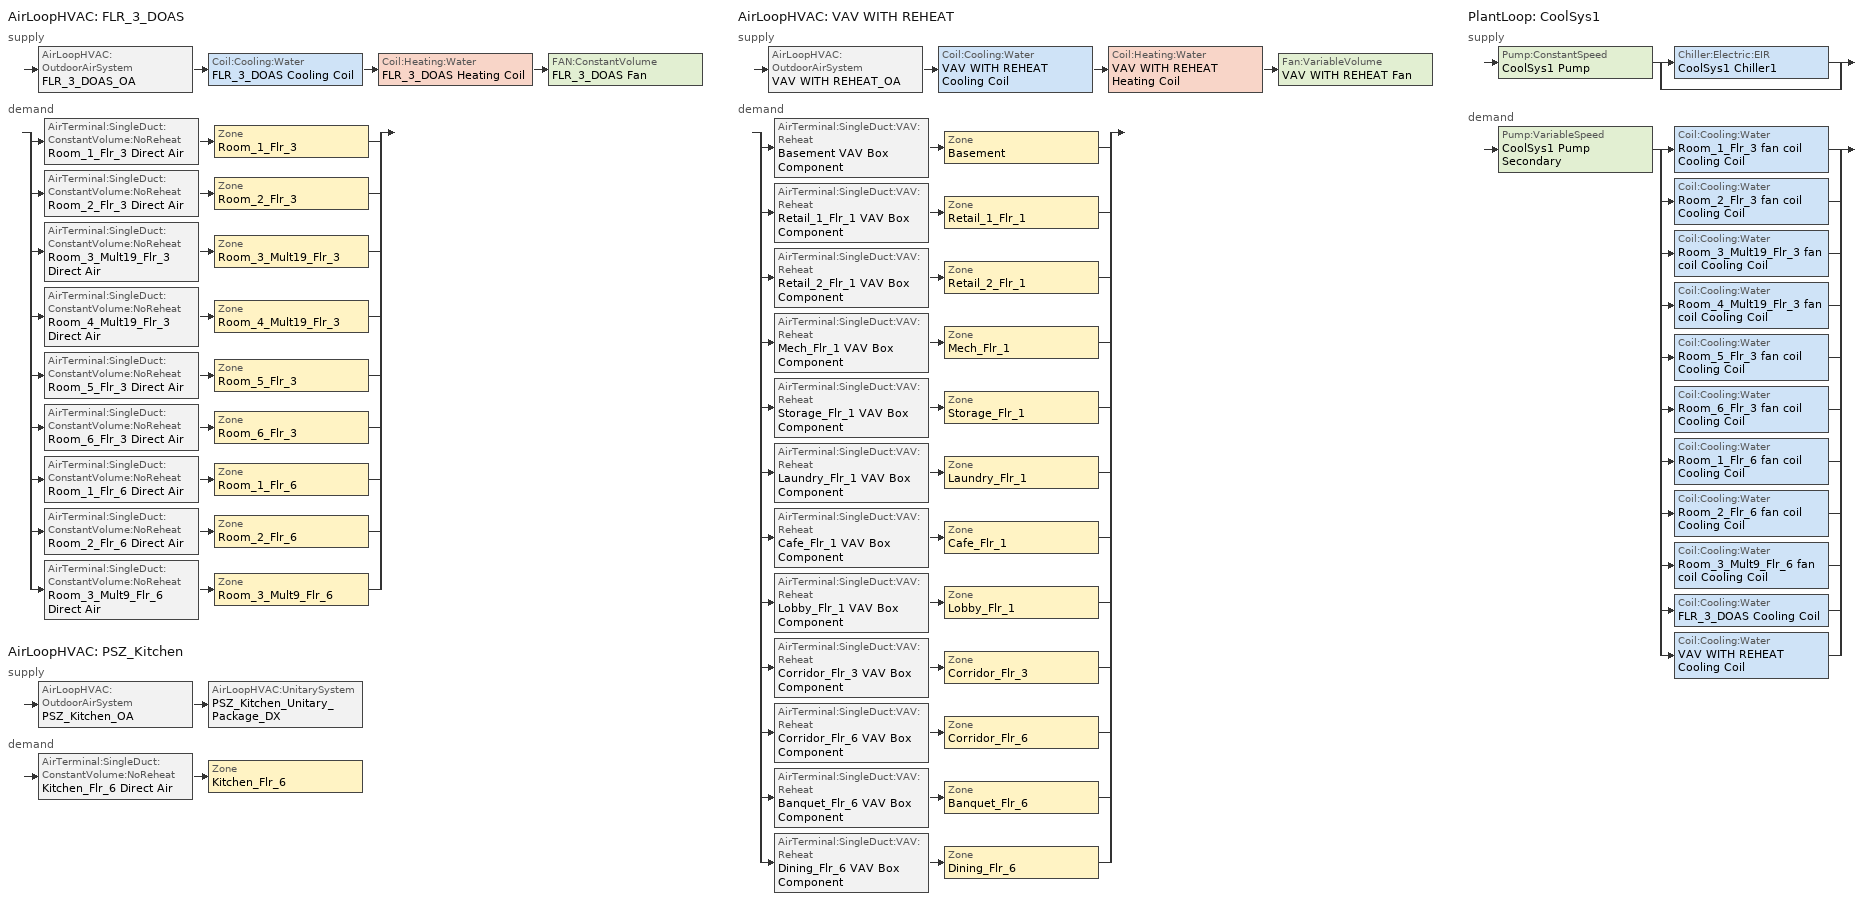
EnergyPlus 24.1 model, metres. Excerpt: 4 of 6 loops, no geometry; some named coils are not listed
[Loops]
AirLoopHVAC 'FLR_3_DOAS'
 supply: AirLoopHVAC:OutdoorAirSystem 'FLR_3_DOAS_OA' > Coil:Cooling:Water 'FLR_3_DOAS Cooling Coil' > Coil:Heating:Water 'FLR_3_DOAS Heating Coil' > FAN:ConstantVolume 'FLR_3_DOAS Fan'
 demand: split
  | AirTerminal:SingleDuct:ConstantVolume:NoReheat 'Room_1_Flr_3 Direct Air' > Zone 'Room_1_Flr_3'
  | AirTerminal:SingleDuct:ConstantVolume:NoReheat 'Room_2_Flr_3 Direct Air' > Zone 'Room_2_Flr_3'
  | AirTerminal:SingleDuct:ConstantVolume:NoReheat 'Room_3_Mult19_Flr_3 Direct Air' > Zone 'Room_3_Mult19_Flr_3'
  | AirTerminal:SingleDuct:ConstantVolume:NoReheat 'Room_4_Mult19_Flr_3 Direct Air' > Zone 'Room_4_Mult19_Flr_3'
  | AirTerminal:SingleDuct:ConstantVolume:NoReheat 'Room_5_Flr_3 Direct Air' > Zone 'Room_5_Flr_3'
  | AirTerminal:SingleDuct:ConstantVolume:NoReheat 'Room_6_Flr_3 Direct Air' > Zone 'Room_6_Flr_3'
  | AirTerminal:SingleDuct:ConstantVolume:NoReheat 'Room_1_Flr_6 Direct Air' > Zone 'Room_1_Flr_6'
  | AirTerminal:SingleDuct:ConstantVolume:NoReheat 'Room_2_Flr_6 Direct Air' > Zone 'Room_2_Flr_6'
  | AirTerminal:SingleDuct:ConstantVolume:NoReheat 'Room_3_Mult9_Flr_6 Direct Air' > Zone 'Room_3_Mult9_Flr_6'
AirLoopHVAC 'PSZ_Kitchen'
 supply: AirLoopHVAC:OutdoorAirSystem 'PSZ_Kitchen_OA' > AirLoopHVAC:UnitarySystem 'PSZ_Kitchen_Unitary_Package_DX'
 demand: AirTerminal:SingleDuct:ConstantVolume:NoReheat 'Kitchen_Flr_6 Direct Air' > Zone 'Kitchen_Flr_6'
AirLoopHVAC 'VAV WITH REHEAT'
 supply: AirLoopHVAC:OutdoorAirSystem 'VAV WITH REHEAT_OA' > Coil:Cooling:Water 'VAV WITH REHEAT Cooling Coil' > Coil:Heating:Water 'VAV WITH REHEAT Heating Coil' > Fan:VariableVolume 'VAV WITH REHEAT Fan'
 demand: split
  | AirTerminal:SingleDuct:VAV:Reheat 'Basement VAV Box Component' > Zone 'Basement'
  | AirTerminal:SingleDuct:VAV:Reheat 'Retail_1_Flr_1 VAV Box Component' > Zone 'Retail_1_Flr_1'
  | AirTerminal:SingleDuct:VAV:Reheat 'Retail_2_Flr_1 VAV Box Component' > Zone 'Retail_2_Flr_1'
  | AirTerminal:SingleDuct:VAV:Reheat 'Mech_Flr_1 VAV Box Component' > Zone 'Mech_Flr_1'
  | AirTerminal:SingleDuct:VAV:Reheat 'Storage_Flr_1 VAV Box Component' > Zone 'Storage_Flr_1'
  | AirTerminal:SingleDuct:VAV:Reheat 'Laundry_Flr_1 VAV Box Component' > Zone 'Laundry_Flr_1'
  | AirTerminal:SingleDuct:VAV:Reheat 'Cafe_Flr_1 VAV Box Component' > Zone 'Cafe_Flr_1'
  | AirTerminal:SingleDuct:VAV:Reheat 'Lobby_Flr_1 VAV Box Component' > Zone 'Lobby_Flr_1'
  | AirTerminal:SingleDuct:VAV:Reheat 'Corridor_Flr_3 VAV Box Component' > Zone 'Corridor_Flr_3'
  | AirTerminal:SingleDuct:VAV:Reheat 'Corridor_Flr_6 VAV Box Component' > Zone 'Corridor_Flr_6'
  | AirTerminal:SingleDuct:VAV:Reheat 'Banquet_Flr_6 VAV Box Component' > Zone 'Banquet_Flr_6'
  | AirTerminal:SingleDuct:VAV:Reheat 'Dining_Flr_6 VAV Box Component' > Zone 'Dining_Flr_6'
PlantLoop 'CoolSys1'
 supply: Pump:ConstantSpeed 'CoolSys1 Pump' > split
  | Chiller:Electric:EIR 'CoolSys1 Chiller1'
  | bypass
 demand: Pump:VariableSpeed 'CoolSys1 Pump Secondary' > split
  | Coil:Cooling:Water 'Room_1_Flr_3 fan coil Cooling Coil'
  | Coil:Cooling:Water 'Room_2_Flr_3 fan coil Cooling Coil'
  | Coil:Cooling:Water 'Room_3_Mult19_Flr_3 fan coil Cooling Coil'
  | Coil:Cooling:Water 'Room_4_Mult19_Flr_3 fan coil Cooling Coil'
  | Coil:Cooling:Water 'Room_5_Flr_3 fan coil Cooling Coil'
  | Coil:Cooling:Water 'Room_6_Flr_3 fan coil Cooling Coil'
  | Coil:Cooling:Water 'Room_1_Flr_6 fan coil Cooling Coil'
  | Coil:Cooling:Water 'Room_2_Flr_6 fan coil Cooling Coil'
  | Coil:Cooling:Water 'Room_3_Mult9_Flr_6 fan coil Cooling Coil'
  | Coil:Cooling:Water 'FLR_3_DOAS Cooling Coil'
  | Coil:Cooling:Water 'VAV WITH REHEAT Cooling Coil'
[AirLoopHVAC] Design supply air flow rate=Autosize
FLR_3_DOAS; PSZ_Kitchen; VAV WITH REHEAT
[AirLoopHVAC:UnitarySystem]
PSZ_Kitchen_Unitary_Package_DX: Availability schedule=Always_On; Control type=Load; Controlling zone or thermostat location=Kitchen_Flr_6; Cooling coil=PSZ_Kitchen Cooling Coil; Cooling supply air flow rate=Autosize; Cooling supply air flow rate method=SupplyAirFlowRate; Dehumidification control type=None; Design specification multispeed object=PSZ_Kitchen_Unitary_Package_DX_Perf; Dx heating coil sizing ratio=1; Fan placement=BlowThrough; Heating coil=PSZ_Kitchen Heating Coil; Heating supply air flow rate=Autosize; Heating supply air flow rate method=SupplyAirFlowRate; Latent load control=SensibleOnlyLoadControl; Maximum supply air temperature=38; Minimum supply air temperature=12.8; No load supply air flow rate=Autosize; No load supply air flow rate control set to low speed=Yes; No load supply air flow rate method=SupplyAirFlowRate; Supply air fan operating mode schedule=HVACOperationSchd; Supply fan=PSZ_Kitchen Constant_Speed_Fan; Use doas dx cooling coil=No
[AirTerminal:SingleDuct:ConstantVolume:NoReheat] Availability schedule=ALWAYS_ON; Maximum air flow rate=Autosize
Kitchen_Flr_6 Direct Air; Room_1_Flr_3 Direct Air; Room_1_Flr_6 Direct Air; Room_2_Flr_3 Direct Air; Room_2_Flr_6 Direct Air; Room_3_Mult9_Flr_6 Direct Air; Room_3_Mult19_Flr_3 Direct Air; Room_4_Mult19_Flr_3 Direct Air; Room_5_Flr_3 Direct Air; Room_6_Flr_3 Direct Air
[AirTerminal:SingleDuct:VAV:Reheat] Availability schedule=ALWAYS_ON; Constant minimum air flow fraction=0.535; Convergence tolerance=0.001; Damper heating action=ReverseWithLimits; Maximum air flow rate=Autosize; Maximum flow fraction during reheat=0.5; Maximum hot water or steam flow rate=Autosize; Maximum reheat air temperature=40; Minimum hot water or steam flow rate=0; Zone minimum air flow input method=Constant
Name | Reheat coil
Banquet_Flr_6 VAV Box Component | Banquet_Flr_6 VAV Box Reheat Coil
Basement VAV Box Component | Basement VAV Box Reheat Coil
Cafe_Flr_1 VAV Box Component | Cafe_Flr_1 VAV Box Reheat Coil
Corridor_Flr_3 VAV Box Component | Corridor_Flr_3 VAV Box Reheat Coil
Corridor_Flr_6 VAV Box Component | Corridor_Flr_6 VAV Box Reheat Coil
Dining_Flr_6 VAV Box Component | Dining_Flr_6 VAV Box Reheat Coil
Laundry_Flr_1 VAV Box Component | Laundry_Flr_1 VAV Box Reheat Coil
Lobby_Flr_1 VAV Box Component | Lobby_Flr_1 VAV Box Reheat Coil
Mech_Flr_1 VAV Box Component | Mech_Flr_1 VAV Box Reheat Coil
Retail_1_Flr_1 VAV Box Component | Retail_1_Flr_1 VAV Box Reheat Coil
Retail_2_Flr_1 VAV Box Component | Retail_2_Flr_1 VAV Box Reheat Coil
Storage_Flr_1 VAV Box Component | Storage_Flr_1 VAV Box Reheat Coil
[Chiller:Electric:EIR]
CoolSys1 Chiller1: Chiller flow mode=LeavingSetpointModulated; Condenser type=AirCooled; Cooling capacity function of temperature curve=ASHRAE901_AppJ_air_B_gt528kW_2.96COP_4.1IPLV.SI_cap-f-t; Design heat recovery water flow rate=0; Electric input to cooling output ratio function of part load ratio curve=ASHRAE901_AppJ_air_B_gt528kW_2.96COP_4.1IPLV.SI_eir-f-plr; Electric input to cooling output ratio function of temperature curve=ASHRAE901_AppJ_air_B_gt528kW_2.96COP_4.1IPLV.SI_eir-f-t; Leaving chilled water lower temperature limit=5; Maximum part load ratio=1; Minimum part load ratio=0.25; Minimum unloading ratio=0.25; Optimum part load ratio=0.8; Reference capacity=908917; Reference chilled water flow rate=Autosize; Reference condenser fluid flow rate=Autosize; Reference cop=2.96; Reference entering condenser fluid temperature=35; Reference leaving chilled water temperature=6.67
[Coil:Cooling:DX:MultiSpeed]
PSZ_Kitchen Cooling Coil: 2017 speed 1 rated evaporator fan power per volume flow rate=0; 2017 speed 2 rated evaporator fan power per volume flow rate=0; Apply latent degradation to speeds greater than 1=No; Apply part load fraction to speeds greater than 1=No; Availability schedule=Always_On; Basin heater setpoint temperature=2; Condenser type=AirCooled; Fuel type=Electricity; Maximum outdoor dry bulb temperature for crankcase heater operation=10; Number of speeds=2; Speed 1 energy input ratio function of flow fraction curve=AC_Perf_901_2004_65_to_135_10.3EER_eir-f-ff; Speed 1 energy input ratio function of temperature curve=AC_Perf_901_2004_65_to_135_10.3EER_eir-f-t; Speed 1 evaporative condenser effectiveness=0.9; Speed 1 gross rated cooling cop=3.80874; Speed 1 gross rated sensible heat ratio=0.73185; Speed 1 gross rated total cooling capacity=26439.8; Speed 1 part load fraction correlation curve=AC_Perf_901_2004_65_to_135_10.3EER_plf-f-plr; Speed 1 rated air flow rate=1.56311; Speed 1 rated waste heat fraction of power input=0.2; Speed 1 total cooling capacity function of flow fraction curve=AC_Perf_901_2004_65_to_135_10.3EER_cap-f-ff; Speed 1 total cooling capacity function of temperature curve=AC_Perf_901_2004_65_to_135_10.3EER_cap-f-t; Speed 2 energy input ratio function of flow fraction curve=AC_Perf_901_2004_65_to_135_10.3EER_eir-f-ff; Speed 2 energy input ratio function of temperature curve=AC_Perf_901_2004_65_to_135_10.3EER_eir-f-t; Speed 2 evaporative condenser effectiveness=0.9; Speed 2 gross rated cooling cop=3.80874; Speed 2 gross rated sensible heat ratio=0.73185; Speed 2 gross rated total cooling capacity=52879.53; Speed 2 part load fraction correlation curve=AC_Perf_901_2004_65_to_135_10.3EER_plf-f-plr; Speed 2 rated air flow rate=2.34466; Speed 2 rated waste heat fraction of power input=0.2; Speed 2 total cooling capacity function of flow fraction curve=AC_Perf_901_2004_65_to_135_10.3EER_cap-f-ff; Speed 2 total cooling capacity function of temperature curve=AC_Perf_901_2004_65_to_135_10.3EER_cap-f-t
[Coil:Cooling:Water] Availability schedule=Always_On; Design air flow rate=Autosize; Design inlet air humidity ratio=Autosize; Design inlet air temperature=Autosize; Design inlet water temperature=Autosize; Design outlet air humidity ratio=Autosize; Design outlet air temperature=Autosize; Design water flow rate=Autosize; Heat exchanger configuration=CrossFlow; Type of analysis=SimpleAnalysis
FLR_3_DOAS Cooling Coil; Room_1_Flr_3 fan coil Cooling Coil; Room_1_Flr_6 fan coil Cooling Coil; Room_2_Flr_3 fan coil Cooling Coil; Room_2_Flr_6 fan coil Cooling Coil; Room_3_Mult9_Flr_6 fan coil Cooling Coil; Room_3_Mult19_Flr_3 fan coil Cooling Coil; Room_4_Mult19_Flr_3 fan coil Cooling Coil; Room_5_Flr_3 fan coil Cooling Coil; Room_6_Flr_3 fan coil Cooling Coil; VAV WITH REHEAT Cooling Coil
[Coil:Heating:Fuel]
PSZ_Kitchen Heating Coil: Availability schedule=Always_On; Burner efficiency=0.8; Fuel type=NaturalGas; Nominal capacity=Autosize; Off cycle parasitic fuel load=0; On cycle parasitic electric load=0
[Coil:Heating:Water] Availability schedule=Always_On; Maximum water flow rate=Autosize; Performance input method=UFactorTimesAreaAndDesignWaterFlowRate; Rated capacity=Autosize; Rated inlet air temperature=2.8; Rated inlet water temperature=82.22; Rated outlet air temperature=12.8; Rated outlet water temperature=54.44; U factor times area value=Autosize
FLR_3_DOAS Heating Coil; VAV WITH REHEAT Heating Coil
[Controller:MechanicalVentilation]
VAV WITH REHEAT_DCV: Availability schedule=ALWAYS_ON; Demand controlled ventilation=Yes; System outdoor air method=ZoneSum; Zone or zonelist name 1=Basement; Design specification outdoor air object name 1=SZ DSOA Basement; Design specification zone air distribution object name 1=CM DSZAD Building; Zone or zonelist name 2=Retail_1_Flr_1; Design specification outdoor air object name 2=SZ DSOA Retail_1_Flr_1; Design specification zone air distribution object name 2=CM DSZAD Building; Zone or zonelist name 3=Retail_2_Flr_1; Design specification outdoor air object name 3=SZ DSOA Retail_2_Flr_1; Design specification zone air distribution object name 3=CM DSZAD Building; Zone or zonelist name 4=Mech_Flr_1; Design specification outdoor air object name 4=SZ DSOA Mech_Flr_1; Design specification zone air distribution object name 4=CM DSZAD Building; Zone or zonelist name 5=Storage_Flr_1; Design specification outdoor air object name 5=SZ DSOA Storage_Flr_1; Design specification zone air distribution object name 5=CM DSZAD Building; Zone or zonelist name 6=Laundry_Flr_1; Design specification outdoor air object name 6=SZ DSOA Laundry_Flr_1; Design specification zone air distribution object name 6=CM DSZAD Building; Zone or zonelist name 7=Cafe_Flr_1; Design specification outdoor air object name 7=SZ DSOA Cafe_Flr_1; Design specification zone air distribution object name 7=CM DSZAD Building; Zone or zonelist name 8=Lobby_Flr_1; Design specification outdoor air object name 8=SZ DSOA Lobby_Flr_1; Design specification zone air distribution object name 8=CM DSZAD Building; Zone or zonelist name 9=Corridor_Flr_3; Design specification outdoor air object name 9=SZ DSOA Corridor_Flr_3; Design specification zone air distribution object name 9=CM DSZAD Building; Zone or zonelist name 10=Corridor_Flr_6; Design specification outdoor air object name 10=SZ DSOA Corridor_Flr_6; Design specification zone air distribution object name 10=CM DSZAD Building; Zone or zonelist name 11=Banquet_Flr_6; Design specification outdoor air object name 11=SZ DSOA Banquet_Flr_6; Design specification zone air distribution object name 11=CM DSZAD Building; Zone or zonelist name 12=Dining_Flr_6; Design specification outdoor air object name 12=SZ DSOA Dining_Flr_6; Design specification zone air distribution object name 12=CM DSZAD Building
[Controller:OutdoorAir] Economizer control action type=ModulateFlow; Economizer control type=DifferentialDryBulb; Lockout type=LockoutWithHeating; Maximum outdoor air flow rate=Autosize; Minimum limit type=FixedMinimum; Minimum outdoor air flow rate=Autosize
Name | Heat recovery bypass control type | Minimum fraction of outdoor air schedule | Minimum outdoor air schedule | Economizer maximum limit enthalpy | Mechanical ventilation controller
FLR_3_DOAS_OA_Controller | BypassWhenWithinEconomizerLimits | FLR_3_DOAS_OAminOAFracSchedule | MinOA_Sched
PSZ_Kitchen_OA_Controller |  |  | MinOA_MotorizedDamper_Sched
VAV WITH REHEAT_OA_Controller | BypassWhenOAFlowGreaterThanMinimum |  | MinOA_MotorizedDamper_Sched | 64000 | VAV WITH REHEAT_DCV
[Controller:WaterCoil] Actuator variable=Flow; Control variable=Temperature; Maximum actuated flow=Autosize; Minimum actuated flow=0
Name | Action | Controller convergence tolerance
FLR_3_DOAS_CoolC_Controller; VAV WITH REHEAT_CoolC_Controller | Reverse
FLR_3_DOAS_HeatC_Controller; VAV WITH REHEAT_HeatC_Controller | Normal | 0.0001
[DesignSpecification:OutdoorAir] Outdoor air method=Flow/Area
Name | Outdoor air flow per zone floor area
SZ DSOA Banquet_Flr_6; SZ DSOA Cafe_Flr_1; SZ DSOA Dining_Flr_6 | 0.0035814
SZ DSOA Basement | 0.0004318
SZ DSOA Corridor_Flr_3; SZ DSOA Corridor_Flr_6 | 0.0003048
SZ DSOA Kitchen_Flr_6 | 0.003556
SZ DSOA Laundry_Flr_1; SZ DSOA Mech_Flr_1 | 0
SZ DSOA Lobby_Flr_1 | 0.0014478
SZ DSOA Retail_1_Flr_1; SZ DSOA Retail_2_Flr_1 | 0.0011811
SZ DSOA Room_1_Flr_3; SZ DSOA Room_1_Flr_6; SZ DSOA Room_2_Flr_3; SZ DSOA Room_2_Flr_6; SZ DSOA Room_5_Flr_3; SZ DSOA Room_6_Flr_3 | 0.000395514
SZ DSOA Room_3_Mult9_Flr_6; SZ DSOA Room_3_Mult19_Flr_3; SZ DSOA Room_4_Mult19_Flr_3 | 0.000449118
SZ DSOA Storage_Flr_1 | 0.000609599
[DesignSpecification:ZoneAirDistribution] Zone air distribution effectiveness in cooling mode=1; Zone air distribution effectiveness in heating mode=1
Name | Minimum zone ventilation efficiency
CM DSZAD Building
VAV_Zone_AirDistribution | 0.6
[EnergyManagementSystem:Actuator] Actuated component control type=Schedule Value; Actuated component type=Schedule:Compact
Name | Actuated component unique
N_LivingUnit_HTGSETP_Actuator | OBCReset_N_OccGuestRoom_HtgSP_Sch_30min
S_LivingUnit_CLGSETP_Actuator | OBCReset_S_OccGuestRoom_ClgSP_Sch_30min
S_LivingUnit_HTGSETP_Actuator | OBCReset_S_OccGuestRoom_HtgSP_Sch_30min
[EnergyManagementSystem:GlobalVariable]
EnergyManagementSystem:GlobalVariable 1: Wired_LTG
EnergyManagementSystem:GlobalVariable 2: timesteps_after_doorshut_south
EnergyManagementSystem:GlobalVariable 3: timesteps_after_doorshut_north
EnergyManagementSystem:GlobalVariable 4: BoilerType; CapRated; EtRated; PLRx; Ecx; SkinLossRate
[EnergyManagementSystem:OutputVariable] Update frequency=ZoneTimestep
Name | Ems variable | Type of data in variable | Units
Wired_LTG | Wired_LTG | Summed | J
timesteps_after_doorshut_north | timesteps_after_doorshut_north | Averaged
timesteps_after_doorshut_south | timesteps_after_doorshut_south | Averaged
[EnergyManagementSystem:Program]
Door_Switch_Enabled_Thermostat_Reset_Program_N_LivingUnit: IF (N_Sliding_Door_Ventilation_Sensor > 0); SET timesteps_after_doorshut_north = 0; SET N_LivingUnit_CLGSETP_Actuator = 32.22; SET N_LivingUnit_HTGSETP_Actuator = 12.78; ELSEIF N_LivingUnit_CLGSETP_Actuator > 24.4; SET timesteps_after_doorshut_north = timesteps_after_doorshut_north + 1; IF timesteps_after_doorshut_north == 1; SET N_LivingUnit_CLGSETP_Actuator = 30; SET N_LivingUnit_HTGSETP_Actuator = 14; ELSEIF timesteps_after_doorshut_north == 2; SET N_LivingUnit_CLGSETP_Actuator = 28; SET N_LivingUnit_HTGSETP_Actuator = 16; ELSEIF timesteps_after_doorshut_north == 3; SET N_LivingUnit_CLGSETP_Actuator = 26; SET N_LivingUnit_HTGSETP_Actuator = 18; ELSEIF timesteps_after_doorshut_north == 4; SET N_LivingUnit_CLGSETP_Actuator = 25; SET N_LivingUnit_HTGSETP_Actuator = 20; SET N_LivingUnit_CLGSETP_Actuator = null; SET N_LivingUnit_HTGSETP_Actuator = null; ENDIF; ELSE; SET timesteps_after_doorshut_north = 0; SET N_LivingUnit_CLGSETP_Actuator = null; SET N_LivingUnit_HTGSETP_Actuator = null; ENDIF
Door_Switch_Enabled_Thermostat_Reset_Program_S_LivingUnit: IF (S_Sliding_Door_Ventilation_Sensor > 0); SET timesteps_after_doorshut_south = 0; SET S_LivingUnit_CLGSETP_Actuator = 32.22; SET S_LivingUnit_HTGSETP_Actuator = 12.78; ELSEIF S_LivingUnit_CLGSETP_Actuator > 24.4; SET timesteps_after_doorshut_south = timesteps_after_doorshut_south + 1; IF timesteps_after_doorshut_south == 1; SET S_LivingUnit_CLGSETP_Actuator = 30; SET S_LivingUnit_HTGSETP_Actuator = 14; ELSEIF timesteps_after_doorshut_south == 2; SET S_LivingUnit_CLGSETP_Actuator = 28; SET S_LivingUnit_HTGSETP_Actuator = 16; ELSEIF timesteps_after_doorshut_south == 3; SET S_LivingUnit_CLGSETP_Actuator = 26; SET S_LivingUnit_HTGSETP_Actuator = 18; ELSEIF timesteps_after_doorshut_south == 4; SET S_LivingUnit_CLGSETP_Actuator = 25; SET S_LivingUnit_HTGSETP_Actuator = 20; SET S_LivingUnit_CLGSETP_Actuator = null; SET S_LivingUnit_HTGSETP_Actuator = null; ENDIF; ELSE; SET timesteps_after_doorshut_south = 0; SET S_LivingUnit_CLGSETP_Actuator = null; SET S_LivingUnit_HTGSETP_Actuator = null; ENDIF
SetBoilerCurve: SET BoilerPLR = BoilerPLR1; IF BoilerPLR >= PLRx; IF BoilerType == 1; SET BoilerCurve = 0.975 + 0.305*BoilerPLR - 0.527*(BoilerPLR^2) + 0.249*(BoilerPLR^3); ELSEIF BoilerType == 2; SET BoilerCurve = 0.907 + 0.320*BoilerPLR - 0.420*(BoilerPLR^2) + 0.193*(BoilerPLR^3); ELSE; SET BoilerCurve = 0.492 + 1.41*BoilerPLR - 1.529*(BoilerPLR^2) + 0.628*(BoilerPLR^3); ENDIF; ELSE; IF BoilerPLR == 0; SET BoilerCurve = NULL; ELSE; IF BoilerPLR <0.05; SET BoilerCurve = (0.05/(0.05 + SkinLossRate)) * (Ecx/EtRated); ELSE; SET BoilerCurve = (BoilerPLR/(BoilerPLR + SkinLossRate)) * (Ecx/EtRated); ENDIF; ENDIF; ENDIF; SET BoilerCurve1 = BoilerCurve; SET BoilerPLR = BoilerPLR2; IF BoilerPLR >= PLRx; IF BoilerType == 1; SET BoilerCurve = 0.975 + 0.305*BoilerPLR - 0.527*(BoilerPLR^2) + 0.249*(BoilerPLR^3); ELSEIF BoilerType == 2; SET BoilerCurve = 0.907 + 0.320*BoilerPLR - 0.420*(BoilerPLR^2) + 0.193*(BoilerPLR^3); ELSE; SET BoilerCurve = 0.492 + 1.41*BoilerPLR - 1.529*(BoilerPLR^2) + 0.628*(BoilerPLR^3); ENDIF; ELSE; IF BoilerPLR == 0; SET BoilerCurve = NULL; ELSE; IF BoilerPLR <0.05; SET BoilerCurve = (0.05/(0.05 + SkinLossRate)) * (Ecx/EtRated); ELSE; SET BoilerCurve = (BoilerPLR/(BoilerPLR + SkinLossRate)) * (Ecx/EtRated); ENDIF; ENDIF; ENDIF; SET BoilerCurve2 = BoilerCurve
[EnergyManagementSystem:Sensor] Output variable or output meter=Zone Ventilation Standard Density Volume Flow Rate
Name | Output variable or output meter index key
N_Sliding_Door_Ventilation_Sensor | ROOM_4_MULT19_FLR_3
S_Sliding_Door_Ventilation_Sensor | ROOM_3_MULT19_FLR_3
[Fan:ConstantVolume]
FLR_3_DOAS Fan: Availability schedule=HVACOperationSchd; End use subcategory=General; Fan total efficiency=0.58175; Maximum flow rate=2.05125; Motor efficiency=0.895; Motor in airstream fraction=1; Pressure rise=622.5
[Fan:OnOff] Availability schedule=Always_On; Fan total efficiency=0.385; Maximum flow rate=Autosize; Motor efficiency=0.7; Motor in airstream fraction=1; Pressure rise=270.9
Room_1_Flr_3 fan coil_FanCoilFan; Room_1_Flr_6 fan coil_FanCoilFan; Room_2_Flr_3 fan coil_FanCoilFan; Room_2_Flr_6 fan coil_FanCoilFan; Room_3_Mult9_Flr_6 fan coil_FanCoilFan; Room_3_Mult19_Flr_3 fan coil_FanCoilFan; Room_4_Mult19_Flr_3 fan coil_FanCoilFan; Room_5_Flr_3 fan coil_FanCoilFan; Room_6_Flr_3 fan coil_FanCoilFan
[Fan:SystemModel]
PSZ_Kitchen Constant_Speed_Fan: Availability schedule=HVACOperationSchd; Design electric power consumption=Autosize; Design maximum air flow rate=Autosize; Design power sizing method=TotalEfficiencyAndPressure; Design pressure rise=622.5; Electric power minimum flow rate fraction=1; End use subcategory=General; Fan total efficiency=0.58175; Motor efficiency=0.895; Motor in air stream fraction=1; Night ventilation mode pressure rise=622.5; Number of speeds=1; Speed control method=Discrete; Speed electric power fraction 1=1; Speed flow fraction 1=1
[Fan:VariableVolume]
VAV WITH REHEAT Fan: Availability schedule=HVACOperationSchd; Fan power coefficient 1=0.0408; Fan power coefficient 2=0.088; Fan power coefficient 3=-0.0729; Fan power coefficient 4=0.9437; Fan power coefficient 5=0; Fan power minimum air flow rate=0; Fan power minimum flow rate input method=FixedFlowRate; Fan total efficiency=0.6201; Maximum flow rate=Autosize; Motor efficiency=0.954; Motor in airstream fraction=1; Pressure rise=1389.42
[Fan:ZoneExhaust] End use subcategory=General
Name | Availability schedule | Fan total efficiency | Maximum flow rate | Pressure rise | Balanced exhaust fraction schedule
Banquet_Flr_6 Exhaust Fan; Dining_Flr_6 Exhaust Fan | Kitchen_Exhaust_SCH | 1 | 0.873103 | 0
Kitchen_Flr_6 Exhaust Fan | Kitchen_Exhaust_SCH | 0.385 | 1.88779 | 125 | Kitchen Exhaust Fan Balanced Exhaust Fraction Schedule
Laundry_Flr_1 Exhaust Fan | Hours_of_operation | 0.385 | 0.235974 | 125 | Laundry_Flr_1 Exhaust Fan Balanced Exhaust Fraction Schedule
Lobby_Flr_1 Exhaust Fan | Hours_of_operation | 1 | 0 | 0
[HeatExchanger:AirToAir:SensibleAndLatent] Availability schedule=Always_On; Frost control type=ExhaustOnly; Heat exchanger type=Rotary; Initial defrost time fraction=0.167; Latent effectiveness at 100 cooling air flow=0.475; Latent effectiveness at 100 heating air flow=0.495; Latent effectiveness of cooling air flow curve=LatentCoolingEffectiveness_fFlow; Latent effectiveness of heating air flow curve=LatentHeatingEffectiveness_fFlow; Nominal supply air flow rate=Autosize; Rate of defrost time fraction increase=1.44; Sensible effectiveness at 100 cooling air flow=0.651; Sensible effectiveness at 100 heating air flow=0.617; Sensible effectiveness of cooling air flow curve=SensibleCoolingEffectiveness_fFlow; Sensible effectiveness of heating air flow curve=SensibleHeatingEffectiveness_fFlow; Supply air outlet temperature control=Yes; Threshold temperature=-23.3
Name | Nominal electric power
FLR_3_DOAS OA Heat Recovery | 1521.82
VAV WITH REHEAT OA Heat Recovery | 7977.801
[PlantEquipmentList]
CoolSys1 Equipment List 1: CoolSys1 Chiller1, Chiller:Electric:EIR
[PlantEquipmentOperation:CoolingLoad]
CoolSys1 Operation Scheme: Load range 1 lower limit=0; Load range 1 upper limit=1e+14; Range 1 equipment list=CoolSys1 Equipment List 1
[PlantEquipmentOperationSchemes]
CoolSys1 Loop Operation Scheme List: Control scheme 1=CoolSys1 Operation Scheme; Control scheme 1 schedule=PlantOnSched
[PlantLoop]
CoolSys1: Common pipe simulation=TwoWayCommonPipe; Fluid type=Water; Load distribution scheme=SequentialLoad; Maximum loop flow rate=Autosize; Maximum loop temperature=98; Minimum loop flow rate=0; Minimum loop temperature=1; Plant equipment operation scheme=CoolSys1 Loop Operation Scheme List; Plant loop volume=Autocalculate
[Pump:ConstantSpeed]
CoolSys1 Pump: Design flow rate=Autosize; Design power consumption=Autosize; Design pump head=73247.4; Design shaft power per unit flow rate per unit head=1.3889; Fraction of motor inefficiencies to fluid stream=0; Motor efficiency=0.9; Pump control type=Intermittent
[Pump:VariableSpeed]
CoolSys1 Pump Secondary: Design maximum flow rate=Autosize; Design minimum flow rate=0; Design power consumption=Autosize; Design pump head=105798; Design shaft power per unit flow rate per unit head=1.3889; Fraction of motor inefficiencies to fluid stream=0; Motor efficiency=0.9; Pump control type=Intermittent; Coefficient 1 of the part load performance curve=0; Coefficient 2 of the part load performance curve=0.0205; Coefficient 3 of the part load performance curve=0.4101; Coefficient 4 of the part load performance curve=0.5753
[Refrigeration:Case] Zone=Kitchen_Flr_6; Anti sweat heater control type=None; Availability schedule=ALWAYS_ON; Case anti sweat heater power per unit length=0; Case height=0; Case lighting schedule=walkin_occ_lght_SCH_2; Defrost energy correction curve type=None; Fraction of lighting energy to case=1; Humidity at zero anti sweat heater energy=0; Latent case credit curve type=CaseTemperatureMethod; Minimum anti sweat heater power per unit length=0; Rated ambient relative humidity=55; Rated ambient temperature=23.88
Name | Case credit fraction schedule | Case defrost drip down schedule | Case defrost power per unit length | Case defrost schedule | Case defrost type | Case length | Case operating temperature | Fraction of anti sweat heater energy to case | Latent case credit curve | Operating case fan power per unit length | Rated latent heat ratio | Rated runtime fraction | Rated total cooling capacity per unit length | Refrigerated case restocking schedule | Standard case fan power per unit length | Standard case lighting power per unit length | Under case hvac return air fraction
Kitchen_Flr_6_Case:1_WALKINFREEZER | Kitchen_Flr_6_Case:1_WALKINFREEZER_CaseCreditReduxSched | Kitchen_Flr_6_Case:1_WALKINFREEZER_CaseDripDown2aDaySched | 273 | Kitchen_Flr_6_Case:1_WALKINFREEZER_CaseDefrost2aDaySched | Electric | 7.32 | -23 | 0 | Kitchen_Flr_6_Case:1_WALKINFREEZERSingleShelfHorizontal_LatentEnergyMult | 9.71429 | 0.1 | 0.4 | 367 | Kitchen_Flr_6_Case:1_WALKINFREEZER_WalkInStockingSched | 9.71429 | 16.4 | 0
Kitchen_Flr_6_Case:2_SELFCONTAINEDDISPLAYCASE |  |  | 0 |  | None | 3.66 | 2 | 0.2 | Kitchen_Flr_6_Case:2_SELFCONTAINEDDISPLAYCASEMultiShelfVertical_LatentEnergyMult | 15.7143 | 0.08 | 0.85 | 734 | Kitchen_Flr_6_Case:2_SELFCONTAINEDDISPLAYCASE_CaseStockingSched | 15.7143 | 33 | 0.05
[Refrigeration:CompressorRack] Condenser type=AirCooled; Design condenser fan power=350; Heat rejection location=Zone
Name | Compressor rack cop function of temperature curve | Condenser fan power function of temperature curve | Design compressor rack cop | End use subcategory | Refrigeration case name or walkin name or caseandwalkinlist
RACK1 | RACK1_RackCOPfTCurve | RACK1_RackCondFanCurve2 | 1.5 | LowTempRefrigeration | Kitchen_Flr_6_Case:1_WALKINFREEZER
RACK2 | RACK2_RackCOPfTCurve |  | 3 | MedTempRefrigeration | Kitchen_Flr_6_Case:2_SELFCONTAINEDDISPLAYCASE
[SetpointManager:MixedAir] Control variable=Temperature
Name | Setpoint node or nodelist
FLR_3_DOAS_CoolC SAT Manager | FLR_3_DOAS_CoolC-FLR_3_DOAS_HeatCNode
FLR_3_DOAS_HeatC MixedAir Manager | FLR_3_DOAS_HeatC-FLR_3_DOAS FanNode
FLR_3_DOAS_OAMixed Air Temp Manager | FLR_3_DOAS_OA-FLR_3_DOAS_CoolCNode
PSZ_Kitchen_OAMixed Air Temp Manager | PSZ_Kitchen Mixed Air Outlet
VAV WITH REHEAT_CoolC SAT Manager | VAV WITH REHEAT_CoolC-VAV WITH REHEAT_HeatCNode
VAV WITH REHEAT_HeatC MixedAir Manager | VAV WITH REHEAT_HeatC-VAV WITH REHEAT FanNode
VAV WITH REHEAT_OAMixed Air Temp Manager | VAV WITH REHEAT_OA-VAV WITH REHEAT_CoolCNode
[SetpointManager:OutdoorAirPretreat] Control variable=Temperature; Maximum setpoint humidity ratio=1; Maximum setpoint temperature=99; Minimum setpoint humidity ratio=1e-05; Minimum setpoint temperature=-99
Name | Setpoint node or nodelist
FLR_3_DOAS Heat Exchanger Supply Air Temp Manager | FLR_3_DOAS Heat Recovery Outlet Node
VAV WITH REHEAT Heat Exchanger Supply Air Temp Manager | VAV WITH REHEAT Heat Recovery Outlet Node
[SetpointManager:OutdoorAirReset]
FLR_3_DOAS Supply Air Temperature Manager: Control variable=Temperature; Outdoor high temperature=21; Outdoor low temperature=15.5; Setpoint at outdoor high temperature=12.8; Setpoint at outdoor low temperature=15.5; Setpoint node or nodelist=FLR_3_DOAS Supply Equipment Outlet Node
[SetpointManager:Scheduled] Control variable=Temperature; Schedule=CW-Loop-Temp-Schedule
Name | Setpoint node or nodelist
CoolSys1 Chiller1 Setpoint Manager | CoolSys1 Supply Equipment Outlet Node 1
CoolSys1 Loop Plant Demand Inlet Setpoint Manager | CoolSys1 Demand Inlet Node
CoolSys1 Loop Setpoint Manager | CoolSys1 Supply Outlet Node
[SetpointManager:SingleZone:Cooling]
SupAirTemp MngrKitchen_Flr_6 - Clg: Control variable=Temperature; Control zone=Kitchen_Flr_6; Maximum supply air temperature=38; Minimum supply air temperature=12.8; Setpoint node or nodelist=PSZ_Kitchen Zone Equipment Inlet Node
[SetpointManager:SingleZone:Heating]
SupAirTemp MngrKitchen_Flr_6 - Htg: Control variable=Temperature; Control zone=Kitchen_Flr_6; Maximum supply air temperature=38; Minimum supply air temperature=12.8; Setpoint node or nodelist=PSZ_Kitchen Supply Equipment Outlet Node
[SetpointManager:Warmest]
VAV WITH REHEAT Supply Air Temperature Manager: Control variable=Temperature; Hvac air loop=VAV WITH REHEAT; Maximum setpoint temperature=15.6; Minimum setpoint temperature=12.8; Setpoint node or nodelist=VAV WITH REHEAT Supply Equipment Outlet Node; Strategy=MaximumTemperature
[Sizing:Plant]
CoolSys1: Design loop exit temperature=6.7; Loop design temperature difference=6.67; Loop type=Cooling
[Sizing:System] Central cooling design supply air humidity ratio=0.0085; Central cooling design supply air temperature=12.8; Central heating design supply air humidity ratio=0.008; Cooling design capacity=Autosize; Cooling design capacity method=CoolingDesignCapacity; Heating design capacity=Autosize; Heating design capacity method=HeatingDesignCapacity; Precool design humidity ratio=0.008; Precool design temperature=12.8; Preheat design humidity ratio=0.008; Preheat design temperature=7; System outdoor air method=ZoneSum
Name | 100 outdoor air in cooling | 100 outdoor air in heating | Central cooling capacity control method | Central heating design supply air temperature | Central heating maximum system air flow ratio | Cooling supply air flow rate | Cooling supply air flow rate method | Design outdoor air flow rate | Heating supply air flow rate | Heating supply air flow rate method | Type of load to size on | Type of zone sum to use | Zone maximum outdoor air fraction
FLR_3_DOAS | Yes | Yes | VAV | 16.7 | 0.3 | 2.05125 | Flow/System | 2.05125 | 2.05125 | Flow/System | VentilationRequirement | Coincident
VAV WITH REHEAT | No | No | VAV | 16.7 | 0.3 | 0 | DesignDay | 11.04921 | 0 | DesignDay | Sensible | Coincident
PSZ_Kitchen | No | No | OnOff | 38 | 1 | 0 | DesignDay | Autosize | 0 | DesignDay | Sensible | NonCoincident | 1
[Sizing:Zone] Account for dedicated outdoor air system=No; Cooling design air flow rate=0; Cooling minimum air flow fraction=0; Dedicated outdoor air high setpoint temperature for design=25; Dedicated outdoor air low setpoint temperature for design=12.8; Dedicated outdoor air system control strategy=ColdSupplyAir; Heating design air flow method=DesignDay; Heating design air flow rate=0; Zone cooling design supply air humidity ratio=0.0085; Zone cooling design supply air temperature=12.8; Zone cooling design supply air temperature input method=SupplyAirTemperature; Zone heating design supply air humidity ratio=0.008; Zone heating design supply air temperature=38; Zone heating design supply air temperature input method=SupplyAirTemperature
Name | Cooling design air flow method | Design specification outdoor air object | Design specification zone air distribution object | Cooling minimum air flow
Basement | DesignDay | SZ DSOA Basement | VAV_Zone_AirDistribution
Retail_1_Flr_1 | DesignDay | SZ DSOA Retail_1_Flr_1 | VAV_Zone_AirDistribution
Retail_2_Flr_1 | DesignDay | SZ DSOA Retail_2_Flr_1 | VAV_Zone_AirDistribution
Mech_Flr_1 | DesignDay | SZ DSOA Mech_Flr_1 | VAV_Zone_AirDistribution
Storage_Flr_1 | DesignDay | SZ DSOA Storage_Flr_1 | VAV_Zone_AirDistribution
Laundry_Flr_1 | DesignDayWithLimit | SZ DSOA Laundry_Flr_1 | VAV_Zone_AirDistribution | 0.235974
Cafe_Flr_1 | DesignDay | SZ DSOA Cafe_Flr_1 | VAV_Zone_AirDistribution
Lobby_Flr_1 | DesignDay | SZ DSOA Lobby_Flr_1 | VAV_Zone_AirDistribution
Corridor_Flr_3 | DesignDay | SZ DSOA Corridor_Flr_3 | VAV_Zone_AirDistribution
Corridor_Flr_6 | DesignDay | SZ DSOA Corridor_Flr_6 | VAV_Zone_AirDistribution
Banquet_Flr_6 | DesignDay | SZ DSOA Banquet_Flr_6 | VAV_Zone_AirDistribution
Dining_Flr_6 | DesignDay | SZ DSOA Dining_Flr_6 | VAV_Zone_AirDistribution
Room_1_Flr_3 | DesignDay | SZ DSOA Room_1_Flr_3
Room_2_Flr_3 | DesignDay | SZ DSOA Room_2_Flr_3
Room_3_Mult19_Flr_3 | DesignDay | SZ DSOA Room_3_Mult19_Flr_3
Room_4_Mult19_Flr_3 | DesignDay | SZ DSOA Room_4_Mult19_Flr_3
Room_5_Flr_3 | DesignDay | SZ DSOA Room_5_Flr_3
Room_6_Flr_3 | DesignDay | SZ DSOA Room_6_Flr_3
Room_1_Flr_6 | DesignDay | SZ DSOA Room_1_Flr_6
Room_2_Flr_6 | DesignDay | SZ DSOA Room_2_Flr_6
Room_3_Mult9_Flr_6 | DesignDay | SZ DSOA Room_3_Mult9_Flr_6
Kitchen_Flr_6 | DesignDayWithLimit | SZ DSOA Kitchen_Flr_6 |  | 0.141584
[ThermostatSetpoint:DualSetpoint]
Name | Cooling setpoint temperature schedule | Heating setpoint temperature schedule
Banquet_Flr_6 Dual SP Control; Basement Dual SP Control; Cafe_Flr_1 Dual SP Control; Corridor_Flr_3 Dual SP Control; Corridor_Flr_6 Dual SP Control; Dining_Flr_6 Dual SP Control; Kitchen_Flr_6 Dual SP Control; Laundry_Flr_1 Dual SP Control; Lobby_Flr_1 Dual SP Control; Mech_Flr_1 Dual SP Control; Retail_1_Flr_1 Dual SP Control; Retail_2_Flr_1 Dual SP Control; Storage_Flr_1 Dual SP Control | CLGSETP_SCH | HTGSETP_SCH
N OccGuestRoom Thermostat Dual SP Control | OBCReset_N_OccGuestRoom_ClgSP_Sch_30min | OBCReset_N_OccGuestRoom_HtgSP_Sch_30min
S OccGuestRoom Thermostat Dual SP Control | OBCReset_S_OccGuestRoom_ClgSP_Sch_30min | OBCReset_S_OccGuestRoom_HtgSP_Sch_30min
VacGuestRoom Thermostat Dual SP Control | VacGuestRoom_ClgSP_Sch | VacGuestRoom_HtgSP_Sch
[UnitarySystemPerformance:Multispeed]
PSZ_Kitchen_Unitary_Package_DX_Perf: Cooling speed supply air flow ratio 1=1; Heating speed supply air flow ratio 1=1; Cooling speed supply air flow ratio 2=1; Heating speed supply air flow ratio 2=1; No load supply air flow rate ratio=1; Number of speeds for cooling=2; Number of speeds for heating=2; Single mode operation=No
[WaterHeater:Mixed] Ambient temperature indicator=Zone; Deadband temperature difference=0.1; Heater control type=Cycle; Heater minimum capacity=0; Maximum temperature limit=85
Name | Ambient temperature zone | Cold water supply temperature schedule | Heater fuel type | Heater maximum capacity | Heater thermal efficiency | Off cycle loss coefficient to ambient temperature | Off cycle parasitic fuel type | On cycle loss coefficient to ambient temperature | Peak use flow rate | Setpoint temperature schedule | Tank volume | Use flow rate fraction schedule | Off cycle parasitic heat fraction to tank | On cycle parasitic fuel type
SWH Booster E Water Heater | KITCHEN_FLR_6 | Booster Water Inlet Temp Schedule | Electricity | 8000 | 1 | 1.05316 | Electricity | 1.05316 | 8.391e-05 | Booster Water Setpoint Temp Schedule | 0.0227125 | BLDG_SWH_SCH
SWH Laundry G Water Heater | BASEMENT |  | NaturalGas | 163316 | 0.803989 | 11.2541 | NaturalGas | 11.2541 | 0.000516 | Laundry Setpoint Temp Schedule | 1.13562 | LAUNDRY_SWH_SCH | 0 | NaturalGas
[ZoneControl:Thermostat] Control type schedule=Dual Zone Control Type Sched
Name | Zone or zonelist | Control 1
Banquet_Flr_6 Thermostat | Banquet_Flr_6 | Banquet_Flr_6 Dual SP Control
Basement Thermostat | Basement | Basement Dual SP Control
Cafe_Flr_1 Thermostat | Cafe_Flr_1 | Cafe_Flr_1 Dual SP Control
Corridor_Flr_3 Thermostat | Corridor_Flr_3 | Corridor_Flr_3 Dual SP Control
Corridor_Flr_6 Thermostat | Corridor_Flr_6 | Corridor_Flr_6 Dual SP Control
Dining_Flr_6 Thermostat | Dining_Flr_6 | Dining_Flr_6 Dual SP Control
Kitchen_Flr_6 Thermostat | Kitchen_Flr_6 | Kitchen_Flr_6 Dual SP Control
Laundry_Flr_1 Thermostat | Laundry_Flr_1 | Laundry_Flr_1 Dual SP Control
Lobby_Flr_1 Thermostat | Lobby_Flr_1 | Lobby_Flr_1 Dual SP Control
Mech_Flr_1 Thermostat | Mech_Flr_1 | Mech_Flr_1 Dual SP Control
Retail_1_Flr_1 Thermostat | Retail_1_Flr_1 | Retail_1_Flr_1 Dual SP Control
Retail_2_Flr_1 Thermostat | Retail_2_Flr_1 | Retail_2_Flr_1 Dual SP Control
Room_1_Flr_3 Thermostat | Room_1_Flr_3 | S OccGuestRoom Thermostat Dual SP Control
Room_1_Flr_6 Thermostat | Room_1_Flr_6 | S OccGuestRoom Thermostat Dual SP Control
Room_2_Flr_3 Thermostat | Room_2_Flr_3 | N OccGuestRoom Thermostat Dual SP Control
Room_2_Flr_6 Thermostat | Room_2_Flr_6 | N OccGuestRoom Thermostat Dual SP Control
Room_3_Mult9_Flr_6 Thermostat | Room_3_Mult9_Flr_6 | S OccGuestRoom Thermostat Dual SP Control
Room_3_Mult19_Flr_3 Thermostat | Room_3_Mult19_Flr_3 | VacGuestRoom Thermostat Dual SP Control
Room_4_Mult19_Flr_3 Thermostat | Room_4_Mult19_Flr_3 | N OccGuestRoom Thermostat Dual SP Control
Room_5_Flr_3 Thermostat | Room_5_Flr_3 | S OccGuestRoom Thermostat Dual SP Control
Room_6_Flr_3 Thermostat | Room_6_Flr_3 | N OccGuestRoom Thermostat Dual SP Control
Storage_Flr_1 Thermostat | Storage_Flr_1 | Storage_Flr_1 Dual SP Control
[Zone equipment]
Banquet_Flr_6: Banquet_Flr_6 Exhaust Fan, Banquet_Flr_6 VAV Box Component
Basement: Basement VAV Box Component
Cafe_Flr_1: Cafe_Flr_1 VAV Box Component
Corridor_Flr_3: Corridor_Flr_3 VAV Box Component
Corridor_Flr_6: Corridor_Flr_6 VAV Box Component
Dining_Flr_6: Dining_Flr_6 Exhaust Fan, Dining_Flr_6 VAV Box Component
Kitchen_Flr_6: Kitchen_Flr_6 Exhaust Fan, Kitchen_Flr_6 Direct Air
Laundry_Flr_1: Laundry_Flr_1 Exhaust Fan, Laundry_Flr_1 VAV Box Component
Lobby_Flr_1: Lobby_Flr_1 Exhaust Fan, Lobby_Flr_1 VAV Box Component
Mech_Flr_1: Mech_Flr_1 VAV Box Component
Retail_1_Flr_1: Retail_1_Flr_1 VAV Box Component
Retail_2_Flr_1: Retail_2_Flr_1 VAV Box Component
Room_1_Flr_3: Room_1_Flr_3 Direct Air, Room_1_Flr_3 fan coil
Room_1_Flr_6: Room_1_Flr_6 Direct Air, Room_1_Flr_6 fan coil
Room_2_Flr_3: Room_2_Flr_3 Direct Air, Room_2_Flr_3 fan coil
Room_2_Flr_6: Room_2_Flr_6 Direct Air, Room_2_Flr_6 fan coil
Room_3_Mult9_Flr_6: Room_3_Mult9_Flr_6 Direct Air, Room_3_Mult9_Flr_6 fan coil
Room_3_Mult19_Flr_3: Room_3_Mult19_Flr_3 Direct Air, Room_3_Mult19_Flr_3 fan coil
Room_4_Mult19_Flr_3: Room_4_Mult19_Flr_3 Direct Air, Room_4_Mult19_Flr_3 fan coil
Room_5_Flr_3: Room_5_Flr_3 Direct Air, Room_5_Flr_3 fan coil
Room_6_Flr_3: Room_6_Flr_3 Direct Air, Room_6_Flr_3 fan coil
Storage_Flr_1: Storage_Flr_1 VAV Box Component
[ZoneHVAC:FourPipeFanCoil] Availability schedule=ALWAYS_ON; Capacity control method=CyclingFan; Cooling convergence tolerance=0.001; Heating convergence tolerance=0.001; Maximum cold water flow rate=Autosize; Maximum hot water flow rate=Autosize; Maximum outdoor air flow rate=0; Maximum supply air flow rate=Autosize; Minimum cold water flow rate=0; Minimum hot water flow rate=0
Name | Cooling coil | Heating coil | Supply air fan
Room_1_Flr_3 fan coil | Room_1_Flr_3 fan coil Cooling Coil | Room_1_Flr_3 fan coil Heating Coil | Room_1_Flr_3 fan coil_FanCoilFan
Room_1_Flr_6 fan coil | Room_1_Flr_6 fan coil Cooling Coil | Room_1_Flr_6 fan coil Heating Coil | Room_1_Flr_6 fan coil_FanCoilFan
Room_2_Flr_3 fan coil | Room_2_Flr_3 fan coil Cooling Coil | Room_2_Flr_3 fan coil Heating Coil | Room_2_Flr_3 fan coil_FanCoilFan
Room_2_Flr_6 fan coil | Room_2_Flr_6 fan coil Cooling Coil | Room_2_Flr_6 fan coil Heating Coil | Room_2_Flr_6 fan coil_FanCoilFan
Room_3_Mult9_Flr_6 fan coil | Room_3_Mult9_Flr_6 fan coil Cooling Coil | Room_3_Mult9_Flr_6 fan coil Heating Coil | Room_3_Mult9_Flr_6 fan coil_FanCoilFan
Room_3_Mult19_Flr_3 fan coil | Room_3_Mult19_Flr_3 fan coil Cooling Coil | Room_3_Mult19_Flr_3 fan coil Heating Coil | Room_3_Mult19_Flr_3 fan coil_FanCoilFan
Room_4_Mult19_Flr_3 fan coil | Room_4_Mult19_Flr_3 fan coil Cooling Coil | Room_4_Mult19_Flr_3 fan coil Heating Coil | Room_4_Mult19_Flr_3 fan coil_FanCoilFan
Room_5_Flr_3 fan coil | Room_5_Flr_3 fan coil Cooling Coil | Room_5_Flr_3 fan coil Heating Coil | Room_5_Flr_3 fan coil_FanCoilFan
Room_6_Flr_3 fan coil | Room_6_Flr_3 fan coil Cooling Coil | Room_6_Flr_3 fan coil Heating Coil | Room_6_Flr_3 fan coil_FanCoilFan
[Curve:Biquadratic]
Name | Maximum curve output | Maximum value of x | Maximum value of y | Minimum curve output | Minimum value of x | Minimum value of y | Coefficient1 constant | Coefficient2 x | Coefficient3 x 2 | Coefficient4 y | Coefficient5 y 2 | Coefficient6 x y
AC_Perf_901_2004_65_to_135_10.3EER_cap-f-t | 999 | 26 | 40 | 0 | 12.8 | 10 | 0.509063 | 0.0235202 | 0.000133077 | 0.0079443 | -0.000189167 | -9.2624e-05
AC_Perf_901_2004_65_to_135_10.3EER_eir-f-t | 999 | 26 | 40 | 0 | 12.8 | 10 | 1.09642 | -0.0104122 | 0.000198436 | -0.0172403 | 0.000827956 | -0.000558111
ASHRAE901_AppJ_air_B_gt528kW_2.96COP_4.1IPLV.SI_cap-f-t |  | 16 | 52 |  | 4 | 12.8 | 0.794185 | 0.060199 | -0.00201553 | 0.00620315 | -0.000228894 | -0.00018316
ASHRAE901_AppJ_air_B_gt528kW_2.96COP_4.1IPLV.SI_eir-f-t |  | 16 | 52 |  | 4 | 12.8 | 0.807832 | -0.0294518 | 0.00143134 | -0.00283225 | 0.000399221 | -0.000278365
[Curve:Cubic]
Name | Maximum curve output | Maximum value of x | Minimum curve output | Minimum value of x | Coefficient1 constant | Coefficient2 x | Coefficient3 x 2 | Coefficient4 x 3 | Input unit type for x | Output unit type
AC_Perf_901_2004_65_to_135_10.3EER_cap-f-ff | 999 | 1.5 | 0 | 0.4 | 0.948602 | -0.13753 | 0.272629 | -0.0837005
AC_Perf_901_2004_65_to_135_10.3EER_eir-f-ff | 999 | 1.5 | 0 | 0.4 | 1.04044 | 0.1105 | -0.221317 | 0.0703783
ASHRAE901_AppJ_air_B_gt528kW_2.96COP_4.1IPLV.SI_eir-f-plr |  | 1 |  | 0.1 | 0.118081 | 0.107477 | 1.57084 | -0.794051
Kitchen_Flr_6_Case:1_WALKINFREEZERSingleShelfHorizontal_LatentEnergyMult |  | 20 |  | -35 | 0.0236 | 0.0006 | 0 | 0
Kitchen_Flr_6_Case:2_SELFCONTAINEDDISPLAYCASEMultiShelfVertical_LatentEnergyMult |  | 20 |  | -35 | 0.0265263 | 0.00107803 | 6.02558e-05 | 1.23732e-06
LatentCoolingEffectiveness_fFlow |  | 1 |  | 0.53252 | 2.9037 | -6.029 | 6.7197 | -2.5911 | Dimensionless | Dimensionless
LatentHeatingEffectiveness_fFlow |  | 1 |  | 0.53252 | 2.0928 | -3.5519 | 4.3516 | -1.8925 | Dimensionless | Dimensionless
SensibleCoolingEffectiveness_fFlow |  | 1 |  | 0.53252 | 1.39832 | -1.01487 | 1.092 | -0.4755 | Dimensionless | Dimensionless
SensibleHeatingEffectiveness_fFlow |  | 1 |  | 0.53252 | 1.41364 | -1.05706 | 1.12342 | -0.47997 | Dimensionless | Dimensionless
[Curve:Linear]
AC_Perf_901_2004_65_to_135_10.3EER_plf-f-plr: Maximum curve output=1; Maximum value of x=1; Minimum value of x=0; Coefficient1 constant=0.75; Coefficient2 x=0.25
[Curve:Quadratic]
Name | Maximum value of x | Minimum value of x | Coefficient1 constant | Coefficient2 x | Coefficient3 x 2
RACK1_RackCOPfTCurve | 35 | 10 | 1.7603 | -0.0377 | 0.0004
RACK1_RackCondFanCurve2 | 35 | 0 | 0 | 0.0286 | 0
RACK2_RackCOPfTCurve | 50 | 0 | 1 | 0 | 0
[Schedule:Compact]
ALWAYS_ON; FLR_3_DOAS_OAminOAFracSchedule; HVACOperationSchd; Hours_of_operation; MinOA_MotorizedDamper_Sched; MinOA_Sched; PlantOnSched: Through: 12/31, For: AllDays, Until: 24:00, 1
BLDG_SWH_SCH: Through: 12/31, For: Weekdays SummerDesignDay, Until: 01:00, 0.2, Until: 04:00, 0.15, Until: 05:00, 0.2, Until: 06:00, 0.25, Until: 07:00, 0.5, Until: 08:00, 0.6, Until: 09:00, 0.55, Until: 10:00, 0.45, Until: 11:00, 0.4, Until: 12:00, 0.45, Until: 13:00, 0.4, Until: 14:00, 0.35, Until: 17:00, 0.3, Until: 18:00, 0.4, Until: 19:00, 0.55, Until: 20:00, 0.6, Until: 21:00, 0.5, Until: 22:00, 0.55, Until: 23:00, 0.45, Until: 24:00, 0.25, For: Saturday WinterDesignDay, Until: 01:00, 0.2, Until: 04:00, 0.15, Until: 05:00, 0.2, Until: 06:00, 0.25, Until: 07:00, 0.4, Until: 10:00, 0.5, Until: 11:00, 0.45, Until: 13:00, 0.5, Until: 14:00, 0.45, Until: 16:00, 0.4, Until: 17:00, 0.35, Until: 18:00, 0.4, Until: 20:00, 0.55, Until: 21:00, 0.5, Until: 22:00, 0.55, Until: 23:00, 0.4, Until: 24:00, 0.3, For: Sunday Holidays AllOtherDays, Until: 01:00, 0.25, Until: 05:00, 0.2, Until: 06:00, 0.3, Until: 09:00, 0.5, Until: 10:00, 0.55, Until: 12:00, 0.5, Until: 14:00, 0.4, Until: 17:00, 0.3, Until: 18:00, 0.4, Until: 20:00, 0.5, Until: 21:00, 0.4, Until: 22:00, 0.5, Until: 23:00, 0.4, Until: 24:00, 0.2
Booster Water Inlet Temp Schedule: THROUGH: 12/31, FOR: AllDays, UNTIL: 24:00, 60
Booster Water Setpoint Temp Schedule; Laundry Setpoint Temp Schedule: THROUGH: 12/31, FOR: AllDays, UNTIL: 24:00, 82.22
CLGSETP_SCH: Through: 12/31, For: AllDays, Until: 24:00, 24
CW-Loop-Temp-Schedule: Through: 12/31, For: AllDays, Until: 24:00, 6.7
Dual Zone Control Type Sched: Through: 12/31, For: AllDays, Until: 24:00, 4
HTGSETP_SCH: Through: 12/31, For: AllDays, Until: 24:00, 21
Kitchen Exhaust Fan Balanced Exhaust Fraction Schedule: Through: 12/31, For: AllDays, Until: 07:00, 0, Until: 24:00, 0.925
Kitchen_Exhaust_SCH: Through: 12/31, For: AllDays, Until: 07:00, 0, Until: 24:00, 1
Kitchen_Flr_6_Case:1_WALKINFREEZER_CaseCreditReduxSched: Through: 12/31, For:AllDays, Interpolate:No, Until: 7:00, 0.2, Until: 21:00, 0.4, Until: 24:00, 0.2
Kitchen_Flr_6_Case:1_WALKINFREEZER_CaseDefrost2aDaySched: Through: 12/31, For:AllDays, Interpolate:Average, Until: 11:00, 0, Until: 11:20, 1, Until: 23:00, 0, Until: 23:20, 1, Until: 24:00, 0
Kitchen_Flr_6_Case:1_WALKINFREEZER_CaseDripDown2aDaySched: Through: 12/31, For:AllDays, Interpolate:Average, Until: 11:00, 0, Until: 11:30, 1, Until: 23:00, 0, Until: 23:30, 1, Until: 24:00, 0
Kitchen_Flr_6_Case:1_WALKINFREEZER_WalkInStockingSched: Through: 12/31, For: Tuesday Friday, Until: 4:00, 0, Until: 5:00, 725, Until: 6:00, 417, Until: 7:00, 290, Until: 24:00, 0, For: AllOtherDays, Until: 4:00, 0, Until: 5:00, 125, Until: 6:00, 117, Until: 7:00, 90, Until: 19:00, 0, Until: 20:00, 125, Until: 21:00, 117, Until: 22:00, 90, Until: 24:00, 0
Kitchen_Flr_6_Case:2_SELFCONTAINEDDISPLAYCASE_CaseStockingSched: Through: 12/31, For:AllDays, Until: 6:00, 0, Until: 7:00, 50, Until: 9:00, 70, Until: 10:00, 80, Until: 11:00, 70, Until: 13:00, 50, Until: 14:00, 80, Until: 15:00, 90, Until: 16:00, 80, Until: 24:00, 0
LAUNDRY_SWH_SCH: THROUGH: 12/31, FOR: AllDays, UNTIL: 17:00, 0, UNTIL: 24:00, 1
Laundry_Flr_1 Exhaust Fan Balanced Exhaust Fraction Schedule: Through: 12/31, For: AllDays, Until: 24:00, 0
OBCReset_N_OccGuestRoom_ClgSP_Sch_30min; OBCReset_S_OccGuestRoom_ClgSP_Sch_30min: Through: 12/31, For: SummerDesignDay WinterDesignDay, Until: 24:00, 21.111, For: AllOtherDays, Until: 8:00, 21.111, Until: 9:00, 23.333, Until: 11:00, 21.111, Until: 16:00, 23.333, Until: 18:00, 21.111, Until: 19:00, 23.333, Until: 24:00, 21.111
OBCReset_N_OccGuestRoom_HtgSP_Sch_30min; OBCReset_S_OccGuestRoom_HtgSP_Sch_30min: Through: 12/31, For: SummerDesignDay WinterDesignDay, Until: 24:00, 21.111, For: AllOtherDays, Until: 8:00, 21.111, Until: 9:00, 18.889, Until: 11:00, 21.111, Until: 16:00, 18.889, Until: 18:00, 21.111, Until: 19:00, 18.889, Until: 24:00, 21.111
VacGuestRoom_ClgSP_Sch: Through: 12/31, For: SummerDesignDay WinterDesignDay, Until: 24:00, 21.111, For: AllOtherDays, Until: 24:00, 23.333
VacGuestRoom_HtgSP_Sch: Through: 12/31, For: SummerDesignDay WinterDesignDay, Until: 24:00, 21.111, For: AllOtherDays, Until: 24:00, 18.889
walkin_occ_lght_SCH_2: Through: 12/31, For: Weekdays, Until: 1:00, 0.104, Until: 2:00, 0.078, Until: 5:00, 0.052, Until: 6:00, 0.104, Until: 7:00, 0.208, Until: 8:00, 0.26, Until: 10:00, 0.208, Until: 18:00, 0.13, Until: 19:00, 0.312, Until: 20:00, 0.416, Until: 21:00, 0.468, Until: 22:00, 0.416, Until: 23:00, 0.312, Until: 24:00, 0.156, For: Saturday, Until: 2:00, 0.104, Until: 6:00, 0.052, Until: 8:00, 0.156, Until: 10:00, 0.208, Until: 11:00, 0.156, Until: 18:00, 0.13, Until: 19:00, 0.312, Until: 22:00, 0.364, Until: 23:00, 0.312, Until: 24:00, 0.156, For: SummerDesignDay, Until: 24:00, 1, For: WinterDesignDay, Until: 24:00, 0, For: Sunday Holidays AllOtherDays, Until: 2:00, 0.156, Until: 6:00, 0.104, Until: 7:00, 0.156, Until: 9:00, 0.208, Until: 13:00, 0.156, Until: 18:00, 0.104, Until: 19:00, 0.26, Until: 20:00, 0.364, Until: 21:00, 0.416, Until: 22:00, 0.312, Until: 23:00, 0.26, Until: 24:00, 0.156
